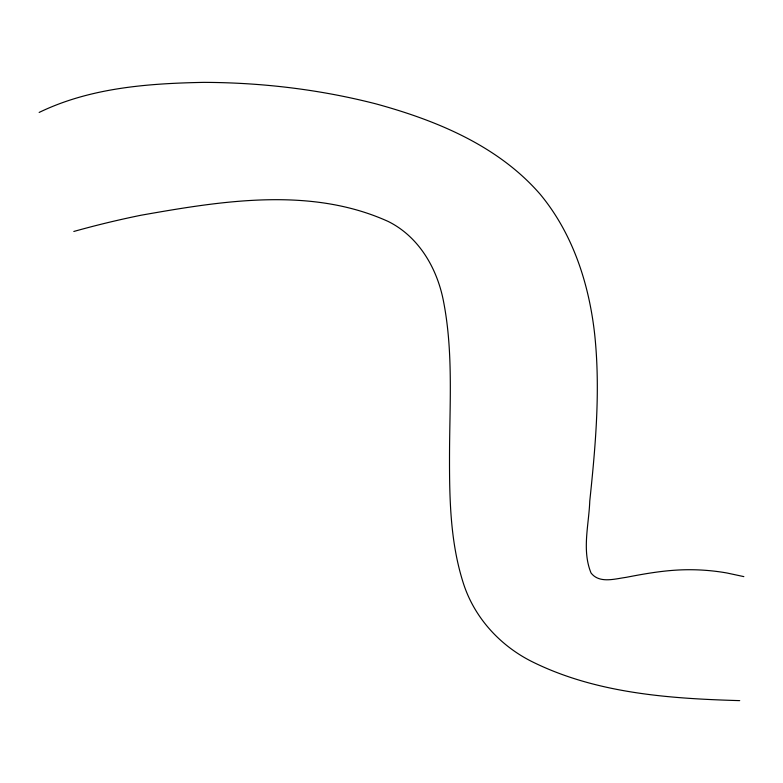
<?xml version="1.0" encoding="UTF-8"?>
<svg xmlns="http://www.w3.org/2000/svg" width="783" height="783" viewBox="0 0 783 783"><rect width="100%" height="100%" fill="white"/><g stroke="black" fill="none" stroke-linecap="round" stroke-linejoin="round"><path stroke-width="1.17" d="M39.15 112.439C90.114 87.716 147.987 83.429 203.786 82.372C261.816 82.558 319.856 89.458 376.094 103.914C436.66 120.504 498.164 145.804 540.231 194.321C572.931 233.755 589.09 284.014 594.679 334.341C600.551 389.895 595.579 445.772 589.765 501.1C588.914 524.747 581.73 550.332 591.048 572.999C599.357 583.756 614.684 578.882 625.999 577.374C644.429 573.792 662.986 570.523 681.797 569.858A209.188 200.781 -9.1 0 1 726.888 572.98L743.85 576.621M739.72 700.628C669.524 698.612 596.646 693.513 532.655 661.958C500.386 646.034 474.547 617.973 463.438 583.501C450.117 542.12 449.413 498.174 449.52 455.109C449.638 403.088 453.514 350.402 443.051 299.057C436.385 267.062 418.21 236.339 388.182 221.452C310.587 186.325 221.834 200.967 140.969 215.247A913.35 876.637 -9.1 0 0 73.817 231.465"/></g></svg>
